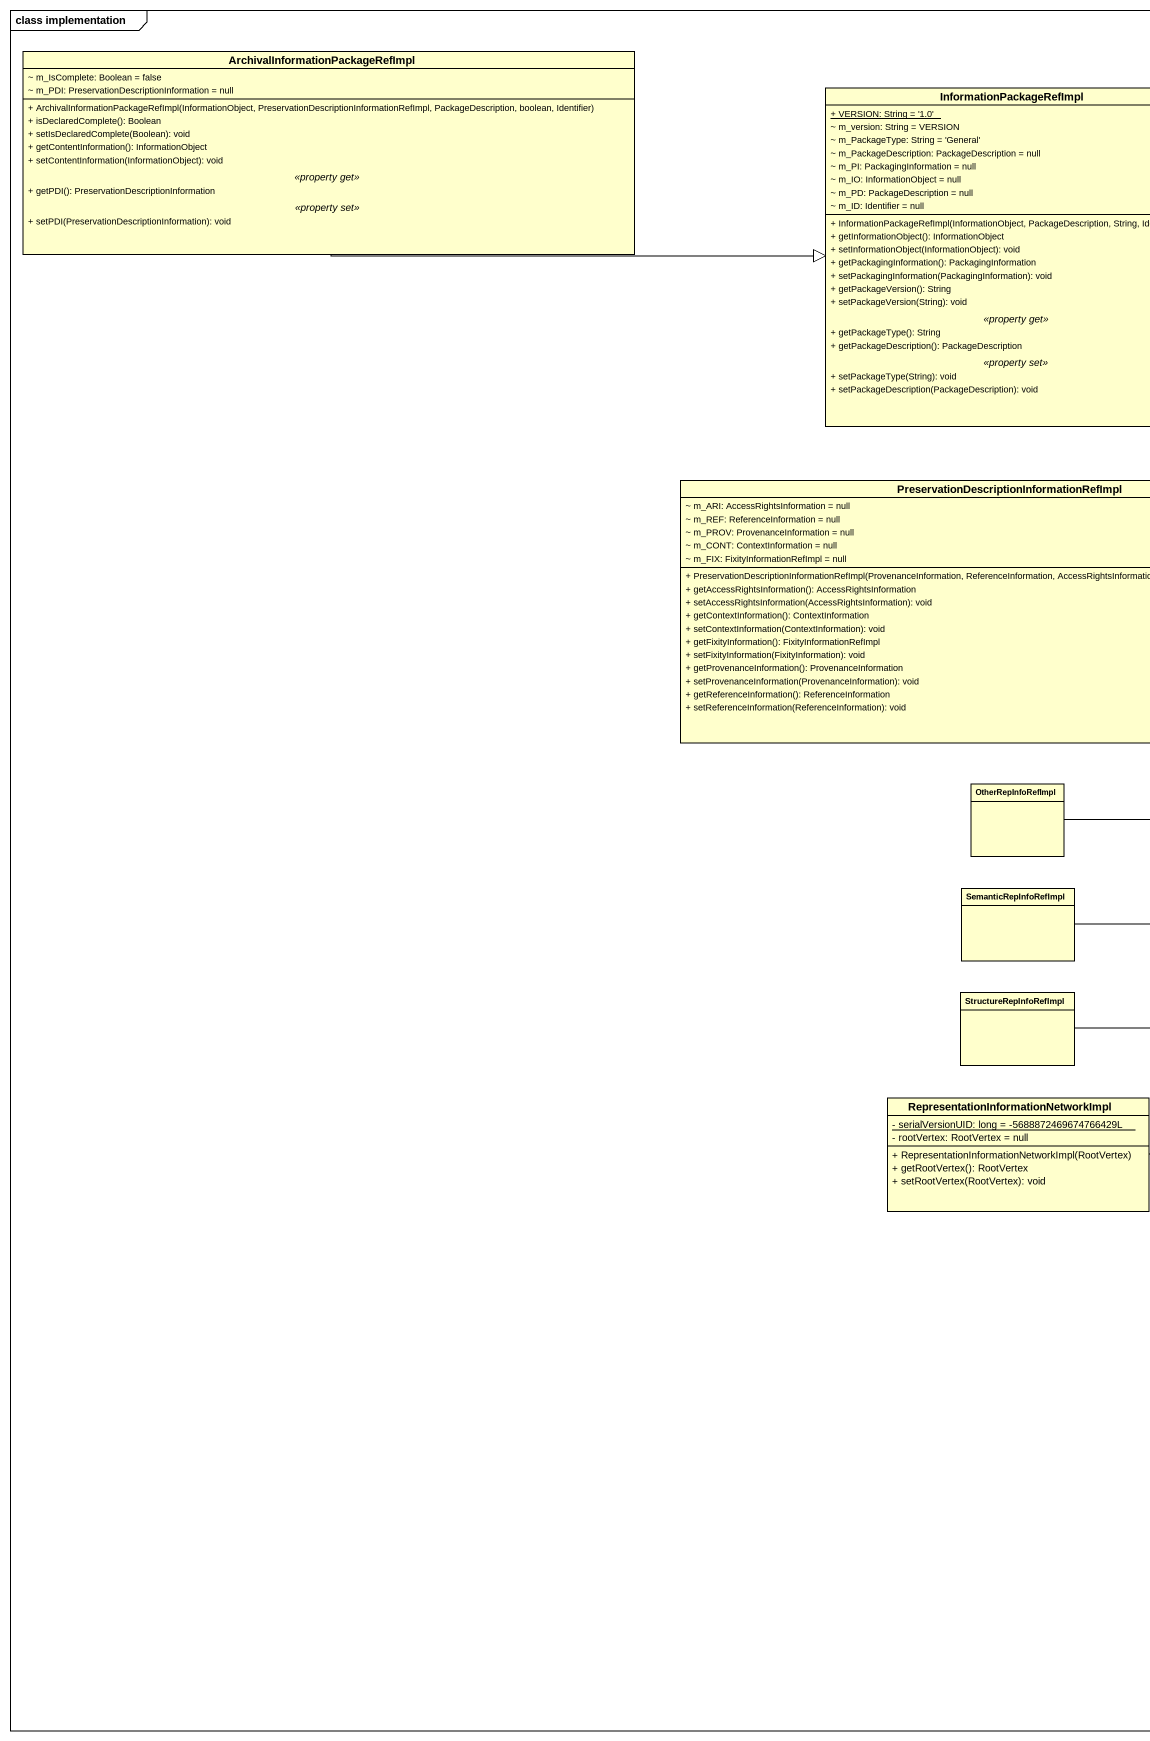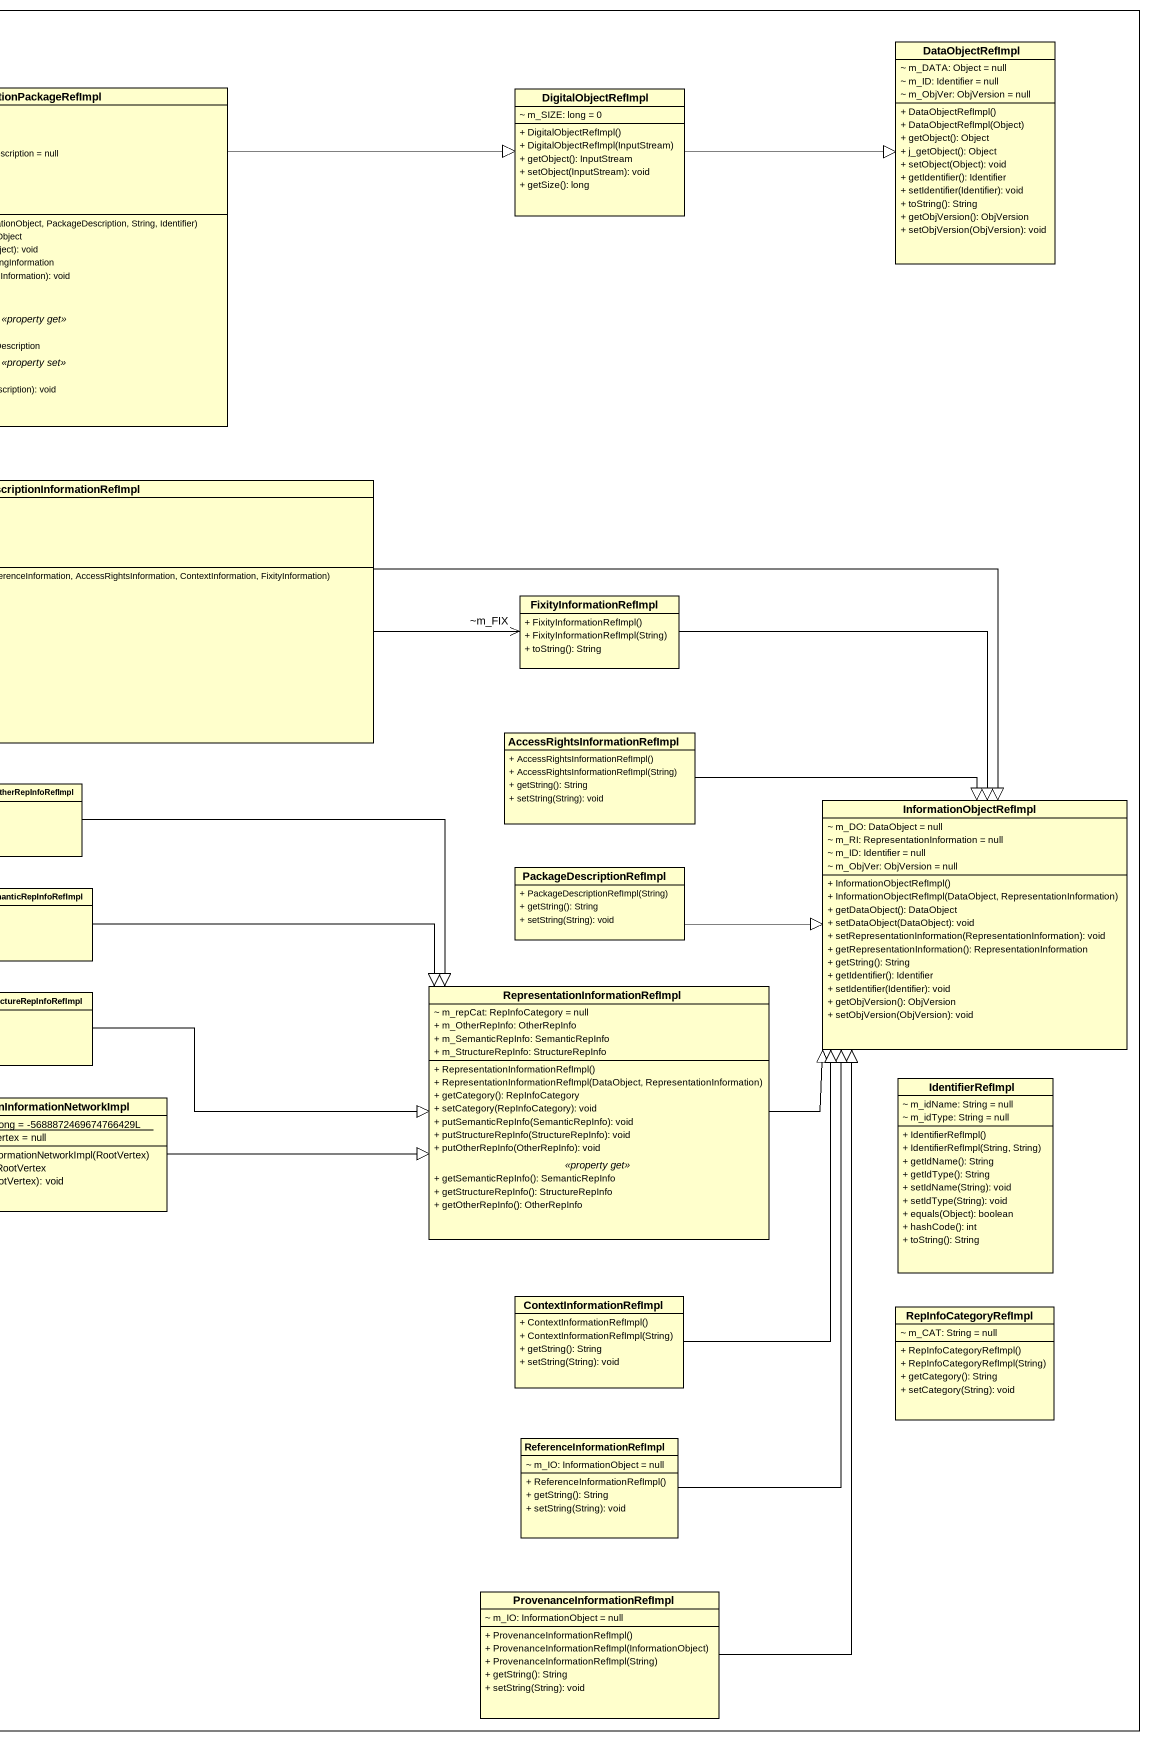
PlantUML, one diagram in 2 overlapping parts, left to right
@startuml
mainframe class implementation
hide circle
hide empty members
skinparam classAttributeIconSize 0
class "ArchivalInformationPackageRefImpl" as ArchivalInformationPackageRe {
  ~ m_IsComplete: Boolean = false
  ~ m_PDI: PreservationDescriptionInformation = null
  --
  + ArchivalInformationPackageRefImpl(InformationObject, PreservationDescriptionInformationRefImpl, PackageDescription, boolean, Identifier)
  + isDeclaredComplete(): Boolean
  + setIsDeclaredComplete(Boolean): void
  + getContentInformation(): InformationObject
  + setContentInformation(InformationObject): void
  .. <<property get>> ..
  + getPDI(): PreservationDescriptionInformation
  .. <<property set>> ..
  + setPDI(PreservationDescriptionInformation): void
}
class DataObjectRefImpl {
  ~ m_DATA: Object = null
  ~ m_ID: Identifier = null
  ~ m_ObjVer: ObjVersion = null
  + DataObjectRefImpl()
  + DataObjectRefImpl(Object)
  + getObject(): Object
  + j_getObject(): Object
  + setObject(Object): void
  + getIdentifier(): Identifier
  + setIdentifier(Identifier): void
  + toString(): String
  + getObjVersion(): ObjVersion
  + setObjVersion(ObjVersion): void
}
class InformationPackageRefImpl {
  {static} + VERSION: String = '1.0'
  ~ m_version: String = VERSION
  ~ m_PackageType: String = 'General'
  ~ m_PackageDescription: PackageDescription = null
  ~ m_PI: PackagingInformation = null
  ~ m_IO: InformationObject = null
  ~ m_PD: PackageDescription = null
  ~ m_ID: Identifier = null
  --
  + InformationPackageRefImpl(InformationObject, PackageDescription, String, Identifier)
  + getInformationObject(): InformationObject
  + setInformationObject(InformationObject): void
  + getPackagingInformation(): PackagingInformation
  + setPackagingInformation(PackagingInformation): void
  + getPackageVersion(): String
  + setPackageVersion(String): void
  .. <<property get>> ..
  + getPackageType(): String
  + getPackageDescription(): PackageDescription
  .. <<property set>> ..
  + setPackageType(String): void
  + setPackageDescription(PackageDescription): void
}
class DigitalObjectRefImpl {
  ~ m_SIZE: long = 0
  + DigitalObjectRefImpl()
  + DigitalObjectRefImpl(InputStream)
  + getObject(): InputStream
  + setObject(InputStream): void
  + getSize(): long
}
class "PreservationDescriptionInformationRefImpl" as PreservationDescriptionInfor {
  ~ m_ARI: AccessRightsInformation = null
  ~ m_REF: ReferenceInformation = null
  ~ m_PROV: ProvenanceInformation = null
  ~ m_CONT: ContextInformation = null
  ~ m_FIX: FixityInformationRefImpl = null
  + PreservationDescriptionInformationRefImpl(ProvenanceInformation, ReferenceInformation, AccessRightsInformation, ContextInformation, FixityInformation)
  + getAccessRightsInformation(): AccessRightsInformation
  + setAccessRightsInformation(AccessRightsInformation): void
  + getContextInformation(): ContextInformation
  + setContextInformation(ContextInformation): void
  + getFixityInformation(): FixityInformationRefImpl
  + setFixityInformation(FixityInformation): void
  + getProvenanceInformation(): ProvenanceInformation
  + setProvenanceInformation(ProvenanceInformation): void
  + getReferenceInformation(): ReferenceInformation
  + setReferenceInformation(ReferenceInformation): void
}
class FixityInformationRefImpl {
  + FixityInformationRefImpl()
  + FixityInformationRefImpl(String)
  + toString(): String
}
class "AccessRightsInformationRefImpl" as AccessRightsInformationRefIm {
  + AccessRightsInformationRefImpl()
  + AccessRightsInformationRefImpl(String)
  + getString(): String
  + setString(String): void
}
class OtherRepInfoRefImpl
class InformationObjectRefImpl {
  ~ m_DO: DataObject = null
  ~ m_RI: RepresentationInformation = null
  ~ m_ID: Identifier = null
  ~ m_ObjVer: ObjVersion = null
  + InformationObjectRefImpl()
  + InformationObjectRefImpl(DataObject, RepresentationInformation)
  + getDataObject(): DataObject
  + setDataObject(DataObject): void
  + setRepresentationInformation(RepresentationInformation): void
  + getRepresentationInformation(): RepresentationInformation
  + getString(): String
  + getIdentifier(): Identifier
  + setIdentifier(Identifier): void
  + getObjVersion(): ObjVersion
  + setObjVersion(ObjVersion): void
}
class PackageDescriptionRefImpl {
  + PackageDescriptionRefImpl(String)
  + getString(): String
  + setString(String): void
}
class SemanticRepInfoRefImpl
class StructureRepInfoRefImpl
class "RepresentationInformationRefImpl" as RepresentationInformationRef {
  ~ m_repCat: RepInfoCategory = null
  + m_OtherRepInfo: OtherRepInfo
  + m_SemanticRepInfo: SemanticRepInfo
  + m_StructureRepInfo: StructureRepInfo
  --
  + RepresentationInformationRefImpl()
  + RepresentationInformationRefImpl(DataObject, RepresentationInformation)
  + getCategory(): RepInfoCategory
  + setCategory(RepInfoCategory): void
  + putSemanticRepInfo(SemanticRepInfo): void
  + putStructureRepInfo(StructureRepInfo): void
  + putOtherRepInfo(OtherRepInfo): void
  .. <<property get>> ..
  + getSemanticRepInfo(): SemanticRepInfo
  + getStructureRepInfo(): StructureRepInfo
  + getOtherRepInfo(): OtherRepInfo
}
class "RepresentationInformationNetworkImpl" as RepresentationInformationNet {
  {static} - serialVersionUID: long = -5688872469674766429L
  - rootVertex: RootVertex = null
  + RepresentationInformationNetworkImpl(RootVertex)
  + getRootVertex(): RootVertex
  + setRootVertex(RootVertex): void
}
class IdentifierRefImpl {
  ~ m_idName: String = null
  ~ m_idType: String = null
  + IdentifierRefImpl()
  + IdentifierRefImpl(String, String)
  + getIdName(): String
  + getIdType(): String
  + setIdName(String): void
  + setIdType(String): void
  + equals(Object): boolean
  + hashCode(): int
  + toString(): String
}
class ContextInformationRefImpl {
  + ContextInformationRefImpl()
  + ContextInformationRefImpl(String)
  + getString(): String
  + setString(String): void
}
class RepInfoCategoryRefImpl {
  ~ m_CAT: String = null
  + RepInfoCategoryRefImpl()
  + RepInfoCategoryRefImpl(String)
  + getCategory(): String
  + setCategory(String): void
}
class ReferenceInformationRefImpl {
  ~ m_IO: InformationObject = null
  + ReferenceInformationRefImpl()
  + getString(): String
  + setString(String): void
}
class ProvenanceInformationRefImpl {
  ~ m_IO: InformationObject = null
  + ProvenanceInformationRefImpl()
  + ProvenanceInformationRefImpl(InformationObject)
  + ProvenanceInformationRefImpl(String)
  + getString(): String
  + setString(String): void
}
ArchivalInformationPackageRe -right-|> InformationPackageRefImpl
InformationPackageRefImpl -right-|> DigitalObjectRefImpl
DigitalObjectRefImpl -right-|> DataObjectRefImpl
PreservationDescriptionInfor -right-> "~m_FIX" FixityInformationRefImpl
PreservationDescriptionInfor -right-|> InformationObjectRefImpl
FixityInformationRefImpl --|> InformationObjectRefImpl
AccessRightsInformationRefIm -right-|> InformationObjectRefImpl
OtherRepInfoRefImpl -right-|> RepresentationInformationRef
PackageDescriptionRefImpl -right-|> InformationObjectRefImpl
SemanticRepInfoRefImpl -right-|> RepresentationInformationRef
StructureRepInfoRefImpl -right-|> RepresentationInformationRef
RepresentationInformationRef -right-|> InformationObjectRefImpl
RepresentationInformationNet -right-|> RepresentationInformationRef
ContextInformationRefImpl -up-|> InformationObjectRefImpl
ReferenceInformationRefImpl -up-|> InformationObjectRefImpl
ProvenanceInformationRefImpl -up-|> InformationObjectRefImpl
@enduml
